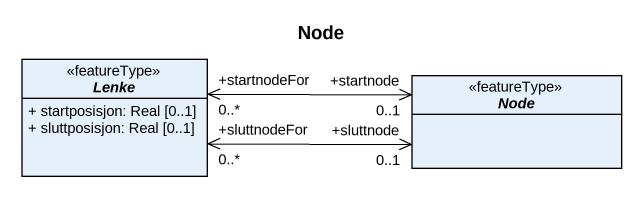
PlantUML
@startuml
title Node
hide circle
hide empty members
skinparam classAttributeIconSize 0
abstract class Lenke <<featureType>> {
  + startposisjon: Real [0..1]
  + sluttposisjon: Real [0..1]
}
abstract class "Node" as Node_ <<featureType>>
Lenke "+sluttnodeFor\n0..*" <-right-> "+sluttnode\n0..1" Node_
Lenke "+startnodeFor\n0..*" <-right-> "+startnode\n0..1" Node_
@enduml
